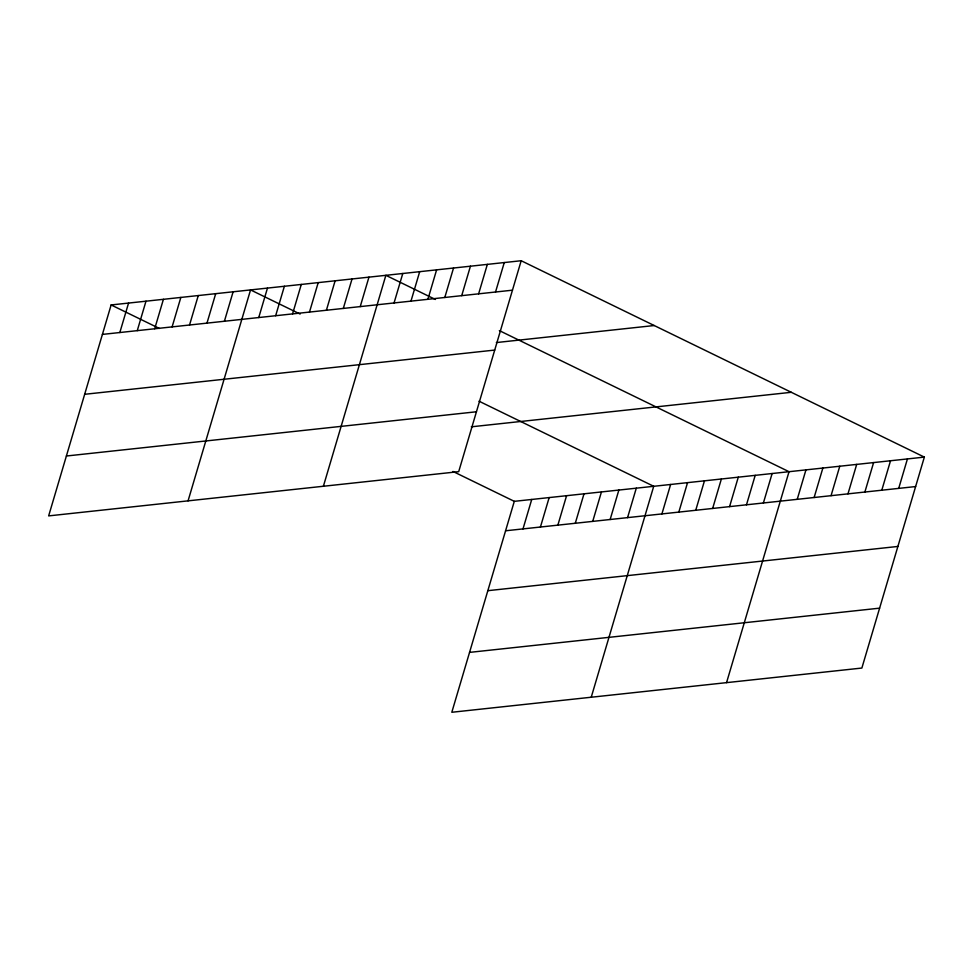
<?xml version="1.0" encoding="UTF-8"?>
<svg xmlns="http://www.w3.org/2000/svg" width="973" height="973" viewBox="0 0 973 973"><rect width="100%" height="100%" fill="white"/><g stroke="black" fill="none" stroke-linecap="round" stroke-linejoin="round"><path stroke-width="1.46" d="M521.187 260.728L111.129 304.95L48.65 515.897L458.697 471.662L521.187 260.728L924.35 457.103L861.871 668.05L451.813 712.272L514.303 501.338L924.35 457.103M119.837 332.523L128.558 303.077M137.266 330.65L145.986 301.192M154.695 328.765L163.415 299.319M172.112 326.892L180.844 297.434M189.54 325.006L198.273 295.549M206.969 323.133L215.702 293.676M224.398 321.248L233.119 291.791M188.069 500.852L250.548 289.918L300.122 314.06M258.745 317.551L267.466 288.093M275.651 315.726L284.384 286.269M292.569 313.902L301.289 284.444M309.487 312.078L318.207 282.62M326.393 310.253L335.126 280.796M343.311 308.429L352.031 278.971M360.229 306.604L368.949 277.147M323.389 486.257L385.867 275.323L435.43 299.465M394.053 302.956L402.786 273.498M410.971 301.131L419.691 271.674M427.889 299.307L436.609 269.849M444.795 297.483L453.527 268.025M461.713 295.658L470.433 266.201M478.631 293.834L487.351 264.376M495.537 292.009L504.269 262.552M523 528.911L531.732 499.453M540.429 527.025L549.161 497.58M557.857 525.152L566.578 495.695M575.286 523.267L584.007 493.81M592.715 521.394L601.436 491.937M610.144 519.509L618.864 490.051M627.561 517.636L636.293 488.178M591.231 697.24L653.722 486.293L479.008 401.192M661.908 513.926L670.628 484.469M678.826 512.102L687.546 482.644M695.731 510.278L704.464 480.82M712.65 508.453L721.37 478.996M729.568 506.629L738.288 477.171M746.486 504.805L755.206 475.347M763.391 502.98L772.124 473.523M726.551 682.645L789.03 471.698L499.344 330.601M797.228 499.331L805.948 469.874M814.133 497.507L822.866 468.049M831.051 495.683L839.772 466.225M847.97 493.858L856.69 464.401M864.875 492.034L873.608 462.576M881.793 490.21L890.526 460.752M898.711 488.385L907.432 458.928M102.408 334.408L512.455 290.185M496.364 342.557L654.233 325.529M84.663 394.296L494.722 350.073M66.395 456.009L476.442 411.774M471.297 426.819L791.304 392.301M505.571 530.784L915.629 486.561M487.838 590.684L897.884 546.449M469.558 652.384L879.604 608.161M111.129 304.95L159.39 328.46M452.992 471.467L514.303 501.338"/></g></svg>
